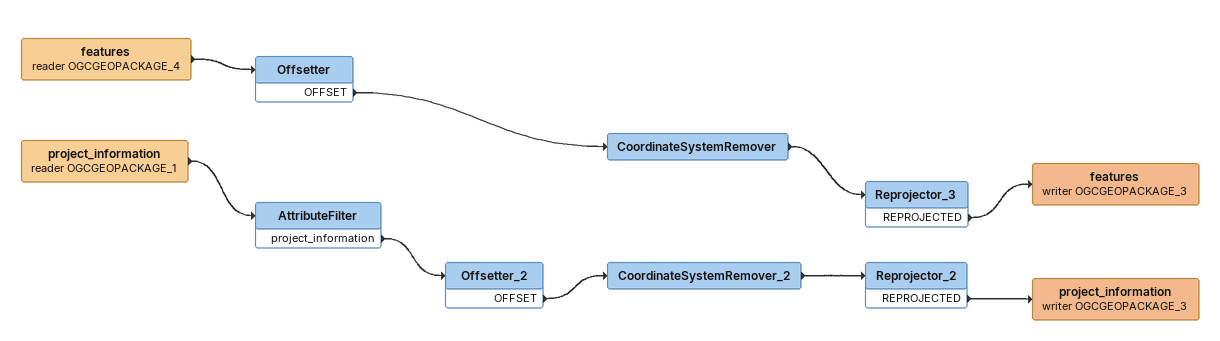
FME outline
project_information (reader OGCGEOPACKAGE_1)
    -> AttributeFilter
AttributeFilter
    project_information -> Offsetter_2
Offsetter_2
    OFFSET -> CoordinateSystemRemover_2
CoordinateSystemRemover_2
    -> Reprojector_2
Reprojector_2
    REPROJECTED -> project_information (writer OGCGEOPACKAGE_3)
project_information (writer OGCGEOPACKAGE_3)
features (reader OGCGEOPACKAGE_4)
    -> Offsetter
Offsetter
    OFFSET -> CoordinateSystemRemover
CoordinateSystemRemover
    -> Reprojector_3
Reprojector_3
    REPROJECTED -> features (writer OGCGEOPACKAGE_3)
features (writer OGCGEOPACKAGE_3)
